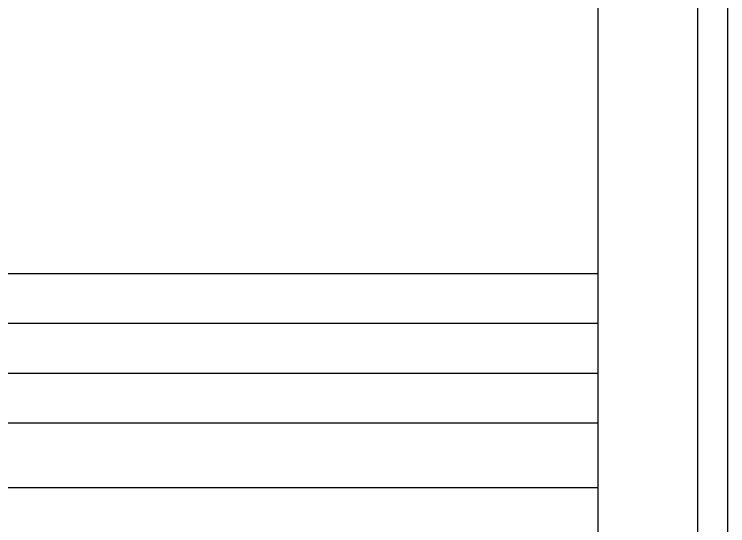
# Model space of a CAD drawing. Extents: x 0 to 84.7, y 0 to 60.
# Drawn here: x 77.55 to 84.7, y 6.39 to 11.52 of the extents above; entities that cross this region are included whole.
import ezdxf

# ---------------------------------------------------------------- set-up
doc = ezdxf.new("R2010")
doc.units = 0
doc.header["$MEASUREMENT"] = 0
for name, color, linetype in [('1', 1, 'CONTINUOUS'), ('6', 6, 'CONTINUOUS'), ('8', 8, 'CONTINUOUS')]:
    doc.layers.add(name, color=color, linetype=linetype)

msp = doc.modelspace()

# ---------------------------------------------------------------- linework, layer by layer
at = {"layer": '1', "linetype": 'Continuous'}
for p, q in [((65.404047, 8.916758), (83.403925, 8.916758)), ((65.404047, 7.416758), (83.403925, 7.416758)), ((65.404047, 6.770467), (83.403925, 6.770467))]:
    msp.add_line(p, q, dxfattribs=at)
for points in [[(0.0039, 0.003377), (84.703851, 0.003377), (84.703851, 60.003377), (0.0039, 60.003377), (0.0039, 0.003377)], [(0.303949, 0.303365), (84.403925, 0.303365), (84.403925, 59.703389), (0.303949, 59.703389), (0.303949, 0.303365)]]:
    msp.add_lwpolyline(points, dxfattribs=at)
at = {"layer": '6', "linetype": 'Continuous'}
msp.add_lwpolyline([(2.803949, 1.303365), (83.403925, 1.303365), (83.403925, 58.703389), (2.803949, 58.703389), (2.803949, 1.303365)], dxfattribs=at)
at = {"layer": '8', "linetype": 'Continuous'}
for p, q in [((65.404047, 8.416758), (83.403925, 8.416758)), ((65.404047, 7.916758), (83.403925, 7.916758))]:
    msp.add_line(p, q, dxfattribs=at)

doc.saveas('drawing.dxf')
